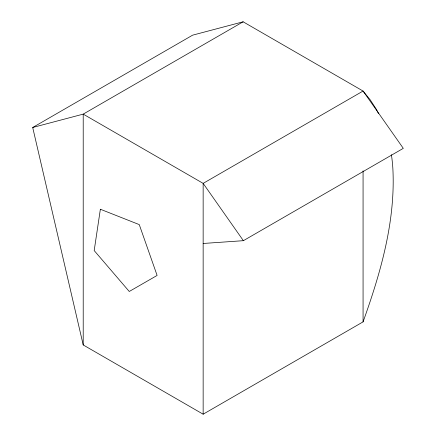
<?xml version="1.0" encoding="UTF-8"?>
<svg xmlns="http://www.w3.org/2000/svg" width="436" height="436" viewBox="0 0 436 436"><rect width="100%" height="100%" fill="white"/><g stroke="black" fill="none" stroke-linecap="round" stroke-linejoin="round"><path stroke-width="0.65" d="M378.437 113.425L376.295 109.213L370.153 99.746L363.068 91.048L243.13 21.8L192.625 35.163L32.705 127.492L83.211 344.952L203.149 414.2L363.068 321.872C380.704 272.642 395.73 220.818 392.831 167.985A221.194 127.704 -60 0 0 391.414 154.704M243.13 21.8L83.211 114.128L32.705 127.492M203.149 243.473L243.375 240.683L403.295 148.354L363.068 91.048L203.149 183.376L83.211 114.128L83.211 344.952M243.375 240.683L203.149 183.376L203.149 414.2M363.068 170.868L363.068 321.872M100.367 209.242L94.187 250.575L129.258 291.482L157.113 275.438L139.258 224.605L100.367 209.242"/></g></svg>
